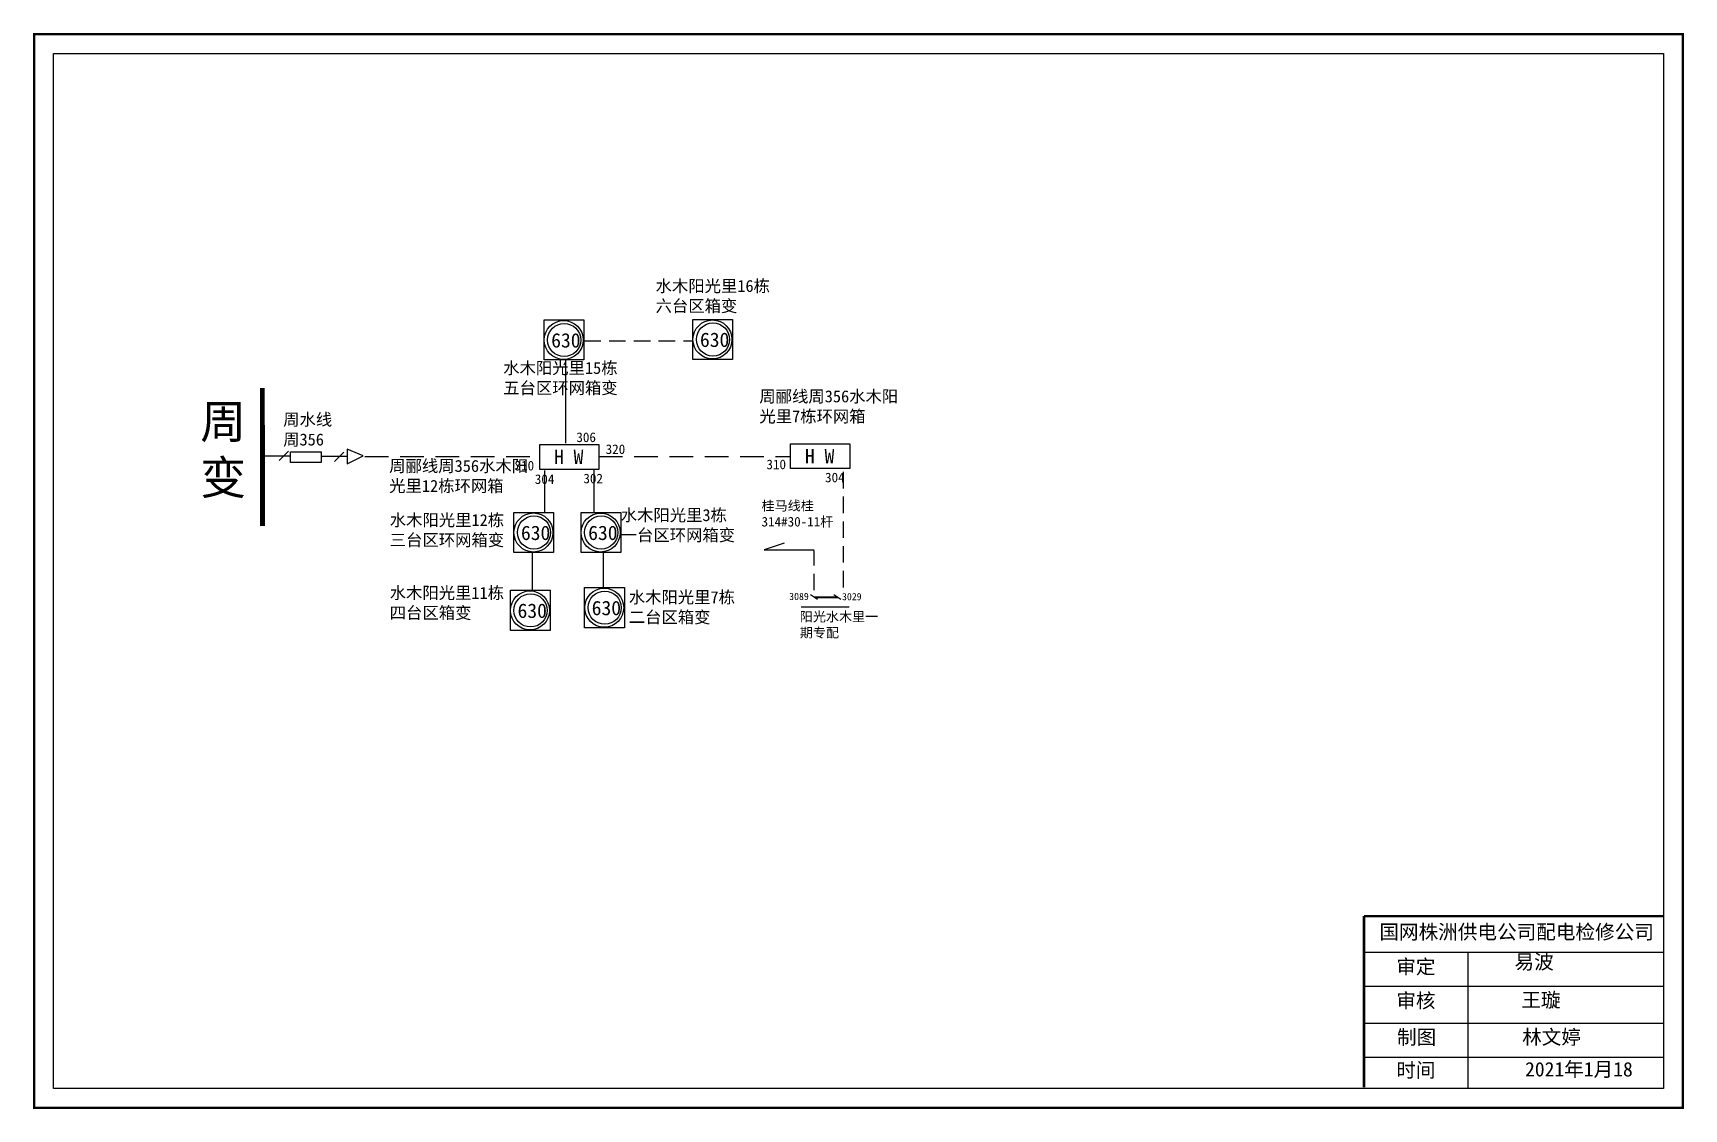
# Model space of a CAD drawing. Extents: x 0 to 344, y 0 to 224.
import ezdxf

# ---------------------------------------------------------------- set-up
doc = ezdxf.new("R2010")
doc.units = 0
doc.header["$LTSCALE"] = 0.774411
doc.linetypes.add('ACAD_ISO02W100', pattern=[15, 12, -3])
doc.linetypes.add('DASHED2', pattern=[9.525, 6.35, -3.175])
doc.layers.get('0').update_dxf_attribs({"linetype": 'CONTINUOUS'})
doc.styles.get("Standard").update_dxf_attribs({"font": '', "height": 2.5})
doc.styles.add('字体', font='KTGB2312.ttf', dxfattribs={"height": 2.5})
doc.styles.add('宋体_txtstyle_2.50_0_0', font='', dxfattribs={"height": 2.5})
doc.styles.add('宋体_txtstyle_3.00_0_0', font='', dxfattribs={"height": 3})
doc.styles.get('Standard').set_extended_font_data('SimSun')
doc.styles.get('宋体_txtstyle_2.50_0_0').set_extended_font_data('宋体')
doc.styles.get('宋体_txtstyle_3.00_0_0').set_extended_font_data('宋体')

msp = doc.modelspace()

# ---------------------------------------------------------------- linework, layer by layer
at = {"linetype": 'DASHED2', "ltscale": 0.7}
for p, q in [((114.91, 160.06), (137.32, 160.06)), ((168.88, 132.68), (168.88, 107.61)), ((162.86, 108), (162.86, 116.25))]:
    msp.add_line(p, q, dxfattribs=at)
at = {"linetype": 'Continuous'}
for p, q in [((110.96, 155.94), (110.96, 138.65)), ((53.59, 136), (47.99, 136)), ((51.23, 135.04), (53.2, 137.02)), ((62.74, 134.82), (64.72, 136.8)), ((65.39, 137.44), (65.39, 134.34)), ((68.72, 136.01), (65.39, 137.44)), ((65.39, 134.34), (68.72, 136.01)), ((106.58, 133), (106.58, 124.15)), ((116.87, 133.16), (116.87, 124.31)), ((152.51, 116.47), (156.66, 117.89)), ((104.04, 115.89), (104.04, 108.11)), ((118.81, 115.72), (118.81, 108.56)), ((162.86, 116.33), (152.39, 116.33)), ((162.09, 107.13), (163.55, 106.13)), ((166.93, 107.13), (168.39, 106.13)), ((160.11, 104.54), (170.17, 104.54)), ((162.81, 106.63), (167.58, 106.63)), ((163.01, 106.46), (167.78, 106.46)), ((277.6, 32.52), (339.97, 32.52)), ((299.25, 32.51), (299.25, 4.18)), ((277.6, 25.41), (339.97, 25.41)), ((277.6, 17.66), (339.97, 17.66)), ((277.6, 10.56), (339.97, 10.56))]:
    msp.add_line(p, q, dxfattribs=at)
at = {"linetype": 'ACAD_ISO02W100'}
msp.add_line((59.96, 135.96), (65.3, 135.96), dxfattribs=at)
at = {"linetype": 'DASHED2'}
for p, q in [((69.1, 135.91), (105.24, 135.91)), ((117.93, 135.92), (157.94, 135.92))]:
    msp.add_line(p, q, dxfattribs=at)
at = {"linetype": 'Continuous', "const_width": 0.5}
msp.add_lwpolyline([(0.11, 223.99), (344.08, 223.99), (344.08, 0.03), (0.11, 0.03)], close=True, dxfattribs=at)
at = {"linetype": 'Continuous'}
for points in [[(4.16, 219.95), (340.04, 219.95), (340.04, 4.07), (4.16, 4.07)], [(106.5, 164.39), (114.8, 164.39), (114.8, 156.03), (106.5, 156.03)], [(137.53, 164.5), (145.83, 164.5), (145.83, 156.14), (137.53, 156.14)], [(105.58, 138.41), (117.95, 138.41), (117.95, 133.21), (105.58, 133.21)], [(157.94, 138.57), (170.31, 138.57), (170.31, 133.36), (157.94, 133.36)], [(100.18, 124.23), (108.48, 124.23), (108.48, 115.87), (100.18, 115.87)], [(114.21, 124.22), (122.51, 124.22), (122.51, 115.86), (114.21, 115.86)], [(99.47, 107.98), (107.77, 107.98), (107.77, 99.61), (99.47, 99.61)], [(114.94, 108.55), (123.24, 108.55), (123.24, 100.18), (114.94, 100.18)]]:
    msp.add_lwpolyline(points, close=True, dxfattribs=at)
for points, const_width in [([(47.75, 121.4), (47.72, 150.22)], 1), ([(277.57, 40.02), (277.57, 4.29)], 0.5), ([(277.6, 40.02), (339.97, 40.02)], 0.5)]:
    msp.add_lwpolyline(points, dxfattribs=dict(at, const_width=const_width))
at = {"linetype": 'ACAD_ISO02W100'}
msp.add_lwpolyline([(53.56, 134.63), (53.56, 136.84), (59.96, 136.84), (59.96, 134.63)], close=True, dxfattribs=at)
at = {"linetype": 'Continuous'}
for centre, radius in [((110.59, 160.2), 4.07), ((110.69, 160.2), 3.46), ((141.63, 160.31), 4.07), ((141.73, 160.31), 3.46), ((104.28, 120.04), 4.07), ((118.3, 120.03), 4.07), ((104.38, 120.04), 3.46), ((118.41, 120.03), 3.46), ((103.56, 103.78), 4.07), ((103.67, 103.79), 3.46), ((119.04, 104.35), 4.07), ((119.14, 104.36), 3.46)]:
    msp.add_circle(centre, radius, dxfattribs=at)

# ---------------------------------------------------------------- texts
at = {"linetype": 'Continuous', "attachment_point": 1}
for s, insert, char_height, width, style in [('水木阳光里16栋^J六台区箱变', (129.76, 172.73), 2.5, 68.2097, '宋体_txtstyle_2.50_0_0'), ('630', (107.98, 161.63), 3, 16.0065, '宋体_txtstyle_3.00_0_0'), ('630', (139.02, 161.75), 3, 16.0065, '宋体_txtstyle_3.00_0_0'), ('水木阳光里15栋^J五台区环网箱变', (97.97, 155.62), 2.5, 68.2097, '宋体_txtstyle_2.50_0_0'), ('{\\fSimSun|b0|i0|c134|p2;周郦线周356水木阳光里7栋环网箱}', (151.41, 149.7), 2.5, 29.3435, '字体'), ('{\\fSimSun|b0|i0|c134|p2;周\\P变}', (34.76, 146.68), 7, 37.6711, '字体'), ('{\\fSimSun|b0|i0|c134|p2;周水线\\P周356}', (52.05, 144.86), 2.5, 16.0065, '字体'), ('{\\fSimSun|b0|i0|c134|p2;周郦线周356水木阳光里12栋环网箱}', (74.18, 135.18), 2.5, 29.3435, '字体'), ('{\\fSimSun|b0|i0|c134|p2;H W}', (108.57, 137.31), 3, 16.0065, '字体'), ('{\\fSimSun|b0|i0|c134|p2;H W}', (160.93, 137.47), 3, 16.0065, '字体'), ('水木阳光里12栋^J三台区环网箱变', (74.29, 123.89), 2.5, 68.2097, '宋体_txtstyle_2.50_0_0'), ('水木阳光里3栋^J一台区环网箱变', (122.48, 124.92), 2.5, 68.2097, '宋体_txtstyle_2.50_0_0'), ('{\\fSimSun|b0|i0|c134|p2;桂马线桂314#30-11杆}', (151.87, 126.63), 2, 18.5579, '字体'), ('630', (101.67, 121.47), 3, 16.0065, '宋体_txtstyle_3.00_0_0'), ('630', (115.7, 121.47), 3, 16.0065, '宋体_txtstyle_3.00_0_0'), ('水木阳光里11栋^J四台区箱变', (74.28, 108.7), 2.5, 68.2097, '宋体_txtstyle_2.50_0_0'), ('水木阳光里7栋^J二台区箱变', (124.16, 107.79), 2.5, 68.2097, '宋体_txtstyle_2.50_0_0'), ('630', (100.96, 105.22), 3, 16.0065, '宋体_txtstyle_3.00_0_0'), ('630', (116.43, 105.79), 3, 16.0065, '宋体_txtstyle_3.00_0_0'), ('{\\fSimSun|b0|i0|c134|p2;阳光水木里一期专配}', (159.84, 103.48), 2, 18.5579, '字体'), ('国网株洲供电公司配电检修公司', (280.77, 38.22), 3, 82.0179, '字体'), ('{\\f\uffbfﾬￌﾣﾤ_GB2312|b0|i0|c134|p49;审定}', (284.3, 30.96), 3, 23.4615, '字体'), ('{\\fSimSun|b0|i0|c134|p2;易波}', (308.98, 31.98), 3, 23.4615, '字体'), ('{\\fSimSun|b0|i0|c134|p2;审核}', (284.3, 23.89), 3, 23.4615, '字体'), ('{\\fSimSun|b0|i0|c134|p2;王璇}', (310.4, 24.02), 3, 33.0539, '字体'), ('{\\fSimSun|b0|i0|c134|p2;制图}', (284.46, 16.27), 3, 23.4615, '字体'), ('{\\fSimSun|b0|i0|c134|p2;林文婷}', (310.57, 16.27), 3, 23.4615, '字体'), ('{\\fSimSun|b0|i0|c134|p2;时间}', (284.3, 9.39), 3, 23.4615, '字体'), ('2021年1月18', (311.18, 9.56), 3, 34.9599, '宋体_txtstyle_3.00_0_0')]:
    msp.add_mtext(s, dxfattribs=dict(at, insert=insert, char_height=char_height, width=width, style=style))
at = {"color": 7, "width": 2.488, "attachment_point": 1}
for s, insert, char_height in [('306', (113.23, 140.91), 2), ('320', (119.34, 138.42), 2), ('310', (100.34, 134.99), 2), ('310', (152.89, 135.25), 2), ('304', (104.56, 132.17), 2), ('302', (114.7, 132.31), 2), ('304', (165.12, 132.52), 2), ('3089', (157.64, 107.45), 1.5), ('3029', (168.66, 107.41), 1.5)]:
    msp.add_mtext(s, dxfattribs=dict(at, insert=insert, char_height=char_height))

doc.saveas('drawing.dxf')
